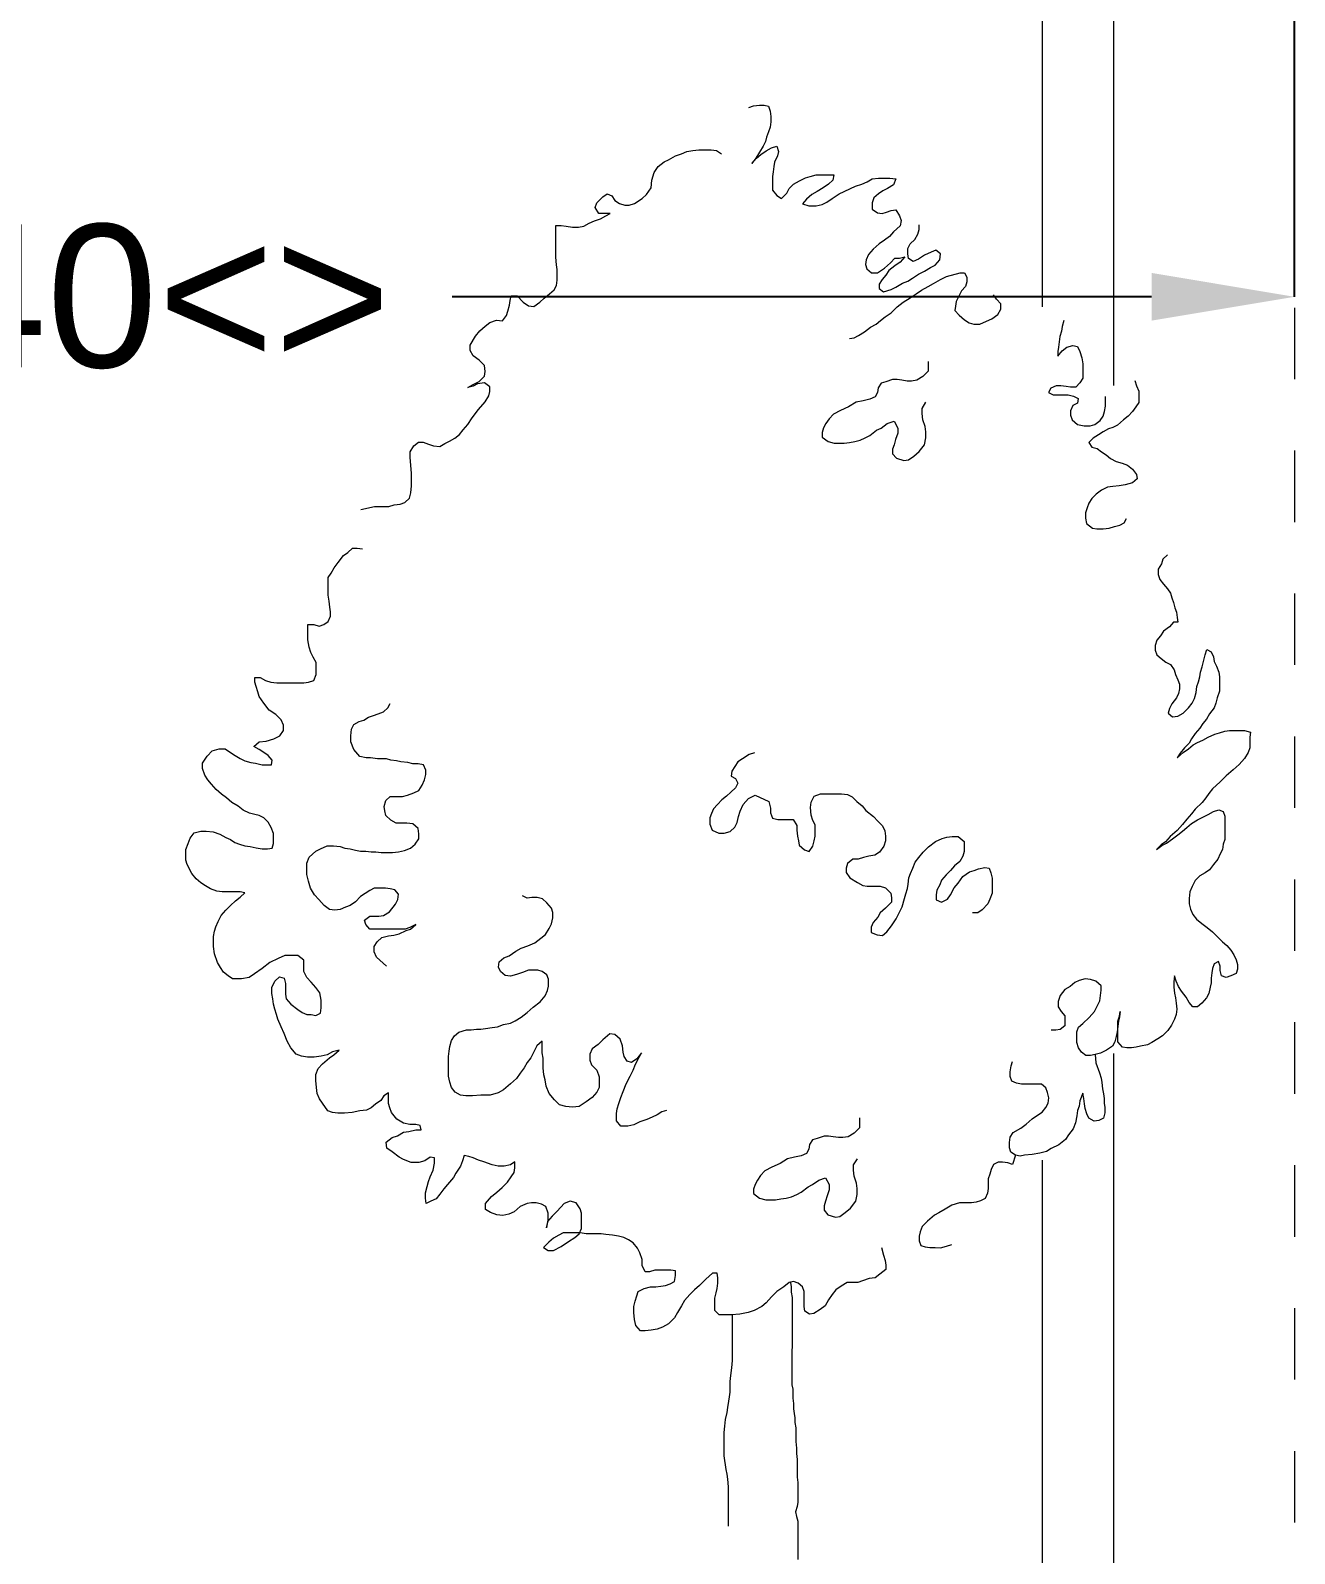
# Model space of a CAD drawing. Header units: millimetres. Extents: x -19 to 261, y -91 to 25.
# Drawn here: x 231.102 to 232.871, y 1.414 to 3.545 of the extents above; entities that cross this region are included whole.
import ezdxf

# ---------------------------------------------------------------- set-up
doc = ezdxf.new("R2010")
doc.units = ezdxf.units.MM
doc.linetypes.add('ALL_S14', pattern=[0.08, 0, -0.08])
doc.layers.get('0').update_dxf_attribs({"true_color": 0x000000})
doc.layers.add('XR$3$STANDARD_1', color=7, linetype='Continuous', lineweight=18, true_color=0x000000)
doc.styles.add('DIMSTYLE_5', font='arial.ttf')
doc.dimstyles.new('DIMSTYLE_5', dxfattribs={"dimtxt": 0.2, "dimasz": 0.2, "dimexe": 0, "dimexo": 1e-06, "dimgap": 0.1, "dimtad": 0, "dimtoh": 1, "dimzin": 1, "dimdsep": 46, "dimtxsty": 'DIMSTYLE_5', "dimcen": 0, "dimadec": 0, "dimazin": 0, "dimtfac": 1, "dimtdec": 4, "dimtix": 1, "dimtofl": 0, "dimtmove": 1, "dimatfit": 3, "dimfxl": 1, "dimtolj": 1, "dimtzin": 1, "dimarcsym": 0})

# ---------------------------------------------------------------- blocks, each defined once
blk = doc.blocks.new('*D33')
at = {"color": 0, "lineweight": -2}
for p, q in [((226.6711, 5.157), (226.6711, 4.1217)), ((226.8711, 4.1217), (229.2495, 4.1217)), ((232.6711, 4.1217), (230.2927, 4.1217)), ((232.8711, 3.1722), (232.8711, 4.1217))]:
    blk.add_line(p, q, dxfattribs=at)
at = {"color": 0}
for points in [[(226.8711, 4.155), (226.8711, 4.0883), (226.6711, 4.1217)], [(232.6711, 4.0883), (232.6711, 4.155), (232.8711, 4.1217)]]:
    blk.add_solid(points, dxfattribs=at)
at = {"layer": 'Defpoints', "color": 0}
for p in [(226.6711, 5.157), (232.8711, 4.1217), (232.8711, 3.1722)]:
    blk.add_point(p, dxfattribs=at)
at = {"color": 0, "insert": (229.7711, 4.1217), "char_height": 0.2, "attachment_point": 5, "style": 'DIMSTYLE_5'}
blk.add_mtext('\\A1;6.20<>', dxfattribs=at)
blk = doc.blocks.new('*D41')
at = {"color": 0, "lineweight": -2}
for p, q in [((229.4711, 2.9354), (229.4711, 3.1722)), ((229.6711, 3.1722), (230.6502, 3.1722)), ((232.6711, 3.1722), (231.692, 3.1722)), ((232.8711, 3.1722), (232.8711, 3.1722))]:
    blk.add_line(p, q, dxfattribs=at)
at = {"color": 0}
for points in [[(229.6711, 3.2056), (229.6711, 3.1389), (229.4711, 3.1722)], [(232.6711, 3.1389), (232.6711, 3.2056), (232.8711, 3.1722)]]:
    blk.add_solid(points, dxfattribs=at)
at = {"layer": 'Defpoints', "color": 0}
for p in [(232.8711, 3.1722), (232.8711, 3.1722), (229.4711, 2.9354)]:
    blk.add_point(p, dxfattribs=at)
at = {"color": 0, "insert": (231.1711, 3.1722), "char_height": 0.2, "attachment_point": 5, "style": 'DIMSTYLE_5'}
blk.add_mtext('\\A1;3.40<>', dxfattribs=at)

msp = doc.modelspace()

# ---------------------------------------------------------------- linework, layer by layer
at = {"layer": 'XR$3$STANDARD_1', "color": 5, "lineweight": 5, "true_color": 0x0000ff}
for p, q in [((232.6181, 3.0483), (232.6181, 8.756)), ((232.5181, 3.158), (232.5181, 8.7338)), ((232.6181, 0.1886), (232.6181, 2.1135)), ((232.5181, 0.1886), (232.5181, 1.9642))]:
    msp.add_line(p, q, dxfattribs=at)
at = {"layer": 'XR$3$STANDARD_1', "color": 1, "linetype": 'ALL_S14', "lineweight": 18, "true_color": 0xff0000}
msp.add_line((232.8711, 5.157), (232.8711, -0.0119), dxfattribs=at)
at = {"layer": 'XR$3$STANDARD_1', "color": 5, "lineweight": 5, "true_color": 0x0000ff}
for points in [[(232.1074, 3.4371), (232.1138, 3.4393), (232.1223, 3.4403), (232.1286, 3.4403), (232.135, 3.4392), (232.1371, 3.4318), (232.1381, 3.4244), (232.1381, 3.417), (232.1371, 3.4096), (232.1349, 3.4032), (232.1318, 3.3958), (232.1307, 3.3894), (232.1275, 3.3831), (232.1222, 3.3746), (232.1169, 3.3661), (232.1116, 3.3587), (232.118, 3.3661), (232.1243, 3.3714), (232.1317, 3.3767), (232.1392, 3.3809), (232.1466, 3.3831), (232.1487, 3.3756), (232.1476, 3.3693), (232.1434, 3.3608), (232.1423, 3.3544), (232.1413, 3.347), (232.1402, 3.3407), (232.1402, 3.3343), (232.1402, 3.3279), (232.1402, 3.3216), (232.1465, 3.3142), (232.1529, 3.3099), (232.1603, 3.3173), (232.1635, 3.3237), (232.1699, 3.33), (232.1784, 3.3343), (232.1868, 3.3385), (232.1932, 3.3406), (232.2017, 3.3427), (232.208, 3.3427), (232.2197, 3.3427), (232.2261, 3.3427), (232.225, 3.3353), (232.2186, 3.33), (232.2112, 3.3247), (232.2027, 3.3194), (232.1953, 3.3152), (232.1879, 3.3088), (232.1826, 3.3025), (232.1911, 3.2993), (232.2017, 3.2993), (232.2101, 3.3014), (232.2165, 3.3046), (232.2239, 3.3099), (232.2335, 3.3162), (232.2409, 3.3194), (232.2494, 3.3236), (232.2568, 3.3268), (232.2653, 3.33), (232.2727, 3.3331), (232.2801, 3.3374), (232.2886, 3.3384), (232.296, 3.3384), (232.3045, 3.3384), (232.313, 3.3374), (232.3098, 3.3289), (232.3013, 3.3236), (232.2949, 3.3204), (232.2886, 3.3162), (232.2822, 3.3109), (232.2801, 3.3035), (232.2801, 3.295), (232.2875, 3.2897), (232.2939, 3.2886), (232.3002, 3.2907), (232.3066, 3.2928), (232.3129, 3.2939), (232.3182, 3.2854), (232.3204, 3.279), (232.3193, 3.2716), (232.3097, 3.2632), (232.3044, 3.2568), (232.297, 3.2515), (232.2896, 3.2462), (232.2811, 3.2388), (232.2747, 3.2314), (232.2716, 3.224), (232.2705, 3.2176), (232.2726, 3.2112), (232.279, 3.2059), (232.2874, 3.2059), (232.297, 3.2123), (232.3055, 3.2197), (232.3118, 3.2261), (232.3182, 3.2261), (232.3256, 3.2282), (232.3193, 3.2208), (232.3118, 3.2155), (232.3033, 3.2091), (232.2991, 3.2027), (232.2938, 3.1964), (232.2896, 3.19), (232.2895, 3.1837), (232.2959, 3.1794), (232.3065, 3.1826), (232.3129, 3.1858), (232.3224, 3.1911), (232.3298, 3.1942), (232.3362, 3.1985), (232.3447, 3.2038), (232.3532, 3.208), (232.3616, 3.2133), (232.368, 3.2165), (232.3744, 3.2239), (232.3754, 3.2324), (232.3691, 3.2377), (232.3627, 3.2345), (232.3532, 3.2303), (232.3447, 3.225), (232.3373, 3.2218), (232.3309, 3.226), (232.3299, 3.2324), (232.3299, 3.2398), (232.3331, 3.2462), (232.3394, 3.2525), (232.3437, 3.26), (232.3458, 3.2663), (232.3458, 3.2727)], [(231.5643, 2.8747), (231.5834, 2.8789), (231.5919, 2.8789), (231.6035, 2.8789), (231.6109, 2.881), (231.6194, 2.882), (231.6258, 2.8842), (231.6321, 2.8905), (231.6343, 2.8979), (231.6353, 2.9075), (231.6353, 2.916), (231.6353, 2.9255), (231.6343, 2.9361), (231.6332, 2.9478), (231.6332, 2.9552), (231.6386, 2.9637), (231.6449, 2.969), (231.6513, 2.9689), (231.6587, 2.9658), (231.6661, 2.9636), (231.6746, 2.9626), (231.682, 2.9668), (231.6884, 2.97), (231.6958, 2.9742), (231.7022, 2.9795), (231.7075, 2.9859), (231.7138, 2.9933), (231.7202, 3.0028), (231.7287, 3.0145), (231.7382, 3.0251), (231.7435, 3.0335), (231.7446, 3.0399), (231.7446, 3.0463), (231.7372, 3.0516), (231.7277, 3.0505), (231.7213, 3.0473), (231.7139, 3.0452), (231.7213, 3.0495), (231.7298, 3.0537), (231.7372, 3.0611), (231.7383, 3.0675), (231.7372, 3.0759), (231.7298, 3.0834), (231.7213, 3.0897), (231.7171, 3.0972), (231.7171, 3.1046), (231.7245, 3.1173), (231.7309, 3.1247), (231.7383, 3.1311), (231.7447, 3.1364), (231.7542, 3.1395), (231.7627, 3.1385), (231.768, 3.1459), (231.7701, 3.1522), (231.7723, 3.1607), (231.7733, 3.1671), (231.7744, 3.1734), (231.7829, 3.1734), (231.7913, 3.1649), (231.7988, 3.1596), (231.8062, 3.1586), (231.8147, 3.1649), (231.821, 3.1702), (231.8284, 3.1766), (231.8348, 3.1819), (231.838, 3.1882), (231.8391, 3.1957), (231.8391, 3.2031), (231.8391, 3.2105), (231.838, 3.2169), (231.837, 3.2275), (231.837, 3.2381), (231.837, 3.2487), (231.837, 3.2571), (231.837, 3.2656), (231.837, 3.272), (231.8444, 3.272), (231.8518, 3.2709), (231.8603, 3.2698), (231.8688, 3.2698), (231.8762, 3.2709), (231.8836, 3.2751), (231.8911, 3.2783), (231.8995, 3.2815), (231.907, 3.2857), (231.9133, 3.2889), (231.907, 3.2889), (231.8974, 3.2889), (231.8921, 3.2974), (231.8943, 3.3037), (231.9027, 3.3122), (231.9091, 3.3164), (231.9155, 3.3133), (231.9197, 3.3069), (231.9261, 3.3027), (231.9335, 3.3005), (231.9398, 3.3005), (231.9473, 3.3026), (231.9579, 3.31), (231.9642, 3.3153), (231.9706, 3.3249), (231.9717, 3.3355), (231.9748, 3.3461), (231.9802, 3.3546), (231.9886, 3.3609), (231.995, 3.3641), (232.0045, 3.3694), (232.013, 3.3725), (232.0204, 3.3757), (232.0289, 3.3768), (232.0374, 3.3778), (232.0459, 3.3778), (232.0544, 3.3778), (232.0618, 3.3768), (232.0692, 3.3725)], [(232.2482, 3.1137), (232.2545, 3.1148), (232.2609, 3.118), (232.2694, 3.1233), (232.2778, 3.1296), (232.2853, 3.1339), (232.2916, 3.1391), (232.298, 3.1444), (232.3065, 3.1497), (232.315, 3.1582), (232.3235, 3.1646), (232.333, 3.1709), (232.3415, 3.1762), (232.3489, 3.1815), (232.3585, 3.1868), (232.3659, 3.191), (232.3754, 3.1963), (232.3839, 3.2006), (232.403, 3.2059), (232.4093, 3.2058), (232.4125, 3.1995), (232.4125, 3.1931), (232.4104, 3.1868), (232.4051, 3.1804), (232.4019, 3.1741), (232.3977, 3.1656), (232.3966, 3.1592), (232.3955, 3.1529), (232.4019, 3.1465), (232.4093, 3.1401), (232.4157, 3.1359), (232.422, 3.1338), (232.4305, 3.1338), (232.44, 3.138), (232.4475, 3.1412), (232.4559, 3.1475), (232.4602, 3.1549), (232.4602, 3.1623), (232.4538, 3.1687), (232.4496, 3.1751)], [(232.5482, 3.139), (232.546, 3.1305), (232.545, 3.1241), (232.5428, 3.1167), (232.5418, 3.1093), (232.5407, 3.1019), (232.5396, 3.0955), (232.5396, 3.0892), (232.546, 3.0966), (232.5524, 3.1019), (232.5609, 3.104), (232.5672, 3.1029), (232.5704, 3.0955), (232.5736, 3.087), (232.5746, 3.0785), (232.5746, 3.0722), (232.5746, 3.0647), (232.5746, 3.0584), (232.5704, 3.052), (232.565, 3.0457), (232.5576, 3.0457), (232.5513, 3.0467), (232.5439, 3.0478), (232.5375, 3.0478), (232.5301, 3.0446), (232.5269, 3.0383), (232.5332, 3.0351), (232.5407, 3.0351), (232.5481, 3.0351), (232.5544, 3.0351), (232.5619, 3.033), (232.5682, 3.0298), (232.5672, 3.0234), (232.5608, 3.0202), (232.5576, 3.0128), (232.5576, 3.0065), (232.5597, 3.0001), (232.5671, 2.9937), (232.5767, 2.9916), (232.5852, 2.9916), (232.5915, 2.9937), (232.5989, 2.999), (232.6032, 3.0054), (232.6053, 3.0117), (232.6064, 3.0191), (232.6064, 3.0255), (232.6064, 3.0329)], [(232.3584, 3.0819), (232.3584, 3.0755), (232.3584, 3.0681), (232.3509, 3.0607), (232.3425, 3.0554), (232.335, 3.0543), (232.3287, 3.0543), (232.3213, 3.0554), (232.3149, 3.0565), (232.3085, 3.0565), (232.299, 3.0533), (232.2926, 3.0512), (232.2884, 3.0448), (232.2873, 3.0385), (232.2841, 3.0321), (232.2767, 3.0289), (232.2672, 3.0268), (232.2576, 3.0247), (232.247, 3.0183), (232.2354, 3.013), (232.2258, 3.0078), (232.2195, 3.0014), (232.2152, 2.995), (232.212, 2.9887), (232.2099, 2.9823), (232.2099, 2.976), (232.2184, 2.9696), (232.2269, 2.9675), (232.2332, 2.9675), (232.2406, 2.9675), (232.2481, 2.9685), (232.2555, 2.9696), (232.2629, 2.9717), (232.2703, 2.9749), (232.2767, 2.978), (232.2862, 2.9855), (232.2926, 2.9886), (232.3011, 2.995), (232.3106, 2.9982), (232.3159, 2.9886), (232.3159, 2.9812), (232.3127, 2.9727), (232.3106, 2.9653), (232.3085, 2.9589), (232.3085, 2.9526), (232.3138, 2.9462), (232.3244, 2.943), (232.3307, 2.9441), (232.3381, 2.9494), (232.3456, 2.9557), (232.353, 2.9653), (232.3551, 2.9748), (232.3551, 2.9833), (232.3541, 2.9907), (232.3509, 3.0002), (232.3498, 3.0087), (232.3498, 3.0161), (232.3552, 3.0246)], [(232.6477, 3.0552), (232.6499, 3.0477), (232.653, 3.0403), (232.653, 3.0329), (232.653, 3.0244), (232.6488, 3.0181), (232.6445, 3.0117), (232.6382, 3.0053), (232.6318, 3), (232.6233, 2.9926), (232.6169, 2.9895), (232.6106, 2.9873), (232.6032, 2.9831), (232.5968, 2.9789), (232.5894, 2.9746), (232.583, 2.9683), (232.5872, 2.9619), (232.5947, 2.9598), (232.601, 2.9555), (232.6074, 2.9513), (232.6137, 2.946), (232.6212, 2.9418), (232.6296, 2.9396), (232.6371, 2.9364), (232.6445, 2.9311), (232.6498, 2.9237), (232.6508, 2.9174), (232.6445, 2.9121), (232.6339, 2.9089), (232.6254, 2.9078), (232.6169, 2.9068), (232.6095, 2.9057), (232.601, 2.9015), (232.5936, 2.8962), (232.5872, 2.8898), (232.583, 2.8835), (232.5808, 2.8771), (232.5787, 2.8697), (232.5787, 2.8623), (232.5798, 2.8549), (232.5882, 2.8485), (232.5946, 2.8474), (232.6031, 2.8474), (232.6115, 2.8485), (232.619, 2.8506), (232.6264, 2.8527), (232.6328, 2.8559), (232.6359, 2.8622)], [(232.2928, 1.8417), (232.296, 1.8311), (232.2981, 1.8237), (232.2992, 1.8173), (232.2992, 1.811), (232.2907, 1.8046), (232.2843, 1.7993), (232.2758, 1.7983), (232.2663, 1.7951), (232.2599, 1.793), (232.2515, 1.793), (232.2451, 1.793), (232.2366, 1.7877), (232.2292, 1.7824), (232.2239, 1.776), (232.2186, 1.7686), (232.2143, 1.7601), (232.2069, 1.7549), (232.1984, 1.7496), (232.1921, 1.7485), (232.1857, 1.7527), (232.1847, 1.7591), (232.1847, 1.7655), (232.1847, 1.7729), (232.1847, 1.7803), (232.1826, 1.7867), (232.1762, 1.792), (232.1698, 1.7941), (232.1635, 1.793), (232.1561, 1.7867), (232.1465, 1.7803), (232.1391, 1.7729), (232.1317, 1.7644), (232.1253, 1.7591), (232.1147, 1.7539), (232.1062, 1.7507), (232.0945, 1.7486), (232.0829, 1.7475), (232.0723, 1.7475), (232.0659, 1.7475), (232.0596, 1.7539), (232.0596, 1.7645), (232.0596, 1.7709), (232.0617, 1.7783), (232.0628, 1.7846), (232.0638, 1.7921), (232.0638, 1.7995), (232.0628, 1.8058), (232.0564, 1.8058), (232.0469, 1.7974), (232.0384, 1.7889), (232.031, 1.7825), (232.0246, 1.7762), (232.0172, 1.7677), (232.0129, 1.7603), (232.0076, 1.7508), (232.0034, 1.7433), (231.9949, 1.7349), (231.9864, 1.7306), (231.979, 1.7275), (231.9705, 1.7264), (231.962, 1.7253), (231.9557, 1.7253), (231.9493, 1.7328), (231.9472, 1.7413), (231.9461, 1.7508), (231.9462, 1.7593), (231.9483, 1.7667), (231.9504, 1.7741), (231.9525, 1.7805), (231.961, 1.7847), (231.9695, 1.7868), (231.9769, 1.7868), (231.9843, 1.7879), (231.9907, 1.7889), (231.9971, 1.791), (232.0034, 1.7942), (232.0045, 1.8027), (232.0045, 1.8091), (231.9981, 1.8101), (231.9886, 1.8101), (231.9822, 1.8101), (231.9759, 1.8101), (231.9684, 1.808), (231.9621, 1.808), (231.9579, 1.8165), (231.9579, 1.825), (231.9547, 1.8345), (231.9515, 1.8409), (231.9452, 1.8483), (231.9388, 1.8526), (231.9324, 1.8557), (231.925, 1.8579), (231.9165, 1.8589), (231.907, 1.86), (231.9006, 1.8611), (231.8932, 1.8611), (231.8869, 1.8611), (231.8794, 1.8611), (231.871, 1.8622), (231.8625, 1.8622), (231.8551, 1.8622), (231.8476, 1.8622), (231.8413, 1.859), (231.8339, 1.8548), (231.8275, 1.8495), (231.8201, 1.842), (231.8264, 1.8378), (231.8338, 1.8378), (231.8445, 1.8431), (231.8551, 1.8505), (231.8635, 1.8558), (231.8699, 1.8611), (231.8731, 1.8685), (231.8731, 1.8749), (231.8731, 1.8823), (231.8731, 1.8897), (231.871, 1.8961), (231.8657, 1.9046), (231.8572, 1.9067), (231.8487, 1.9035), (231.8392, 1.8929), (231.8318, 1.8855), (231.8254, 1.8781), (231.8243, 1.8696), (231.8265, 1.8791), (231.8265, 1.8897), (231.8233, 1.8993), (231.8169, 1.9025), (231.8095, 1.9046), (231.8032, 1.9046), (231.7968, 1.9035), (231.7873, 1.8993), (231.7788, 1.8919), (231.7713, 1.8887), (231.7629, 1.8866), (231.7544, 1.8877), (231.7459, 1.8909), (231.7385, 1.8951), (231.7385, 1.9036), (231.747, 1.9131), (231.7544, 1.9195), (231.7618, 1.9258), (231.7693, 1.9332), (231.7746, 1.9407), (231.7788, 1.947), (231.7799, 1.9534), (231.7799, 1.9619), (231.7735, 1.9576), (231.765, 1.9555), (231.7566, 1.9555), (231.7481, 1.9576), (231.7364, 1.9619), (231.729, 1.964), (231.7216, 1.9672), (231.7152, 1.9693), (231.7089, 1.9704), (231.7067, 1.963), (231.7036, 1.9555), (231.6972, 1.946), (231.694, 1.9397), (231.6855, 1.9301), (231.6802, 1.9238), (231.6749, 1.9164), (231.6696, 1.91), (231.6622, 1.9068), (231.6558, 1.9036), (231.6548, 1.9111), (231.6548, 1.9185), (231.6569, 1.927), (231.659, 1.9344), (231.6611, 1.9407), (231.6654, 1.9503), (231.6675, 1.9598), (231.6675, 1.9672), (231.6612, 1.9683), (231.6537, 1.963), (231.6453, 1.9609), (231.6347, 1.9609), (231.6241, 1.9651), (231.6177, 1.9683), (231.6082, 1.9758), (231.6007, 1.9811), (231.5997, 1.9895), (231.6082, 1.9959), (231.6156, 1.998), (231.6241, 2.0033), (231.6315, 2.0044), (231.641, 2.0065), (231.6485, 2.0065), (231.6474, 2.0128), (231.6411, 2.0139), (231.6326, 2.0139), (231.6241, 2.016), (231.6146, 2.0213), (231.6071, 2.0309), (231.605, 2.0372), (231.6029, 2.0436), (231.6029, 2.05), (231.6029, 2.0584), (231.5966, 2.0542), (231.5923, 2.0478), (231.5849, 2.0426), (231.5785, 2.0373), (231.5722, 2.0341), (231.5626, 2.033), (231.552, 2.0309), (231.5414, 2.0299), (231.5319, 2.0299), (231.5245, 2.0309), (231.5181, 2.0331), (231.5107, 2.0437), (231.5065, 2.05), (231.5033, 2.0575), (231.5022, 2.0659), (231.5012, 2.0755), (231.5012, 2.084), (231.5044, 2.0924), (231.5107, 2.0988), (231.5203, 2.1073), (231.5266, 2.1115), (231.5341, 2.1179), (231.5245, 2.1157), (231.5171, 2.1115), (231.5086, 2.1094), (231.4991, 2.1083), (231.4895, 2.1083), (231.4811, 2.1094), (231.4736, 2.1126), (231.4662, 2.1211), (231.4609, 2.1306), (231.4567, 2.1412), (231.4525, 2.1508), (231.4482, 2.1614), (231.4461, 2.1677), (231.444, 2.1752), (231.4419, 2.1826), (231.4408, 2.19), (231.4398, 2.1974), (231.4398, 2.2059), (231.444, 2.2144), (231.4504, 2.2207), (231.4568, 2.2186), (231.4589, 2.2112), (231.4589, 2.2048), (231.4589, 2.1963), (231.4599, 2.19), (231.4663, 2.1826), (231.4758, 2.1751), (231.4822, 2.1709), (231.4885, 2.1677), (231.4949, 2.1677), (231.5012, 2.1666), (231.5076, 2.1698), (231.5087, 2.1772), (231.5087, 2.1878), (231.5066, 2.1984), (231.5013, 2.2059), (231.4949, 2.2133), (231.4886, 2.2196), (231.4843, 2.2281), (231.4843, 2.2355), (231.4843, 2.244), (231.4759, 2.2504), (231.4674, 2.2504), (231.4578, 2.2504), (231.4483, 2.2462), (231.4366, 2.2409), (231.426, 2.2324), (231.4154, 2.225), (231.408, 2.2197), (231.3974, 2.2176), (231.391, 2.2176), (231.3847, 2.2176), (231.3783, 2.2218), (231.372, 2.2271), (231.3677, 2.2335), (231.3635, 2.2409), (231.3593, 2.2526), (231.3582, 2.2632), (231.3582, 2.2696), (231.3582, 2.277), (231.3593, 2.2844), (231.3614, 2.2908), (231.3646, 2.2982), (231.3688, 2.3066), (231.3752, 2.3141), (231.3816, 2.3204), (231.389, 2.3268), (231.3954, 2.3321), (231.4017, 2.3384), (231.3954, 2.3395), (231.3858, 2.3395), (231.3784, 2.3395), (231.3699, 2.3395), (231.3625, 2.3406), (231.354, 2.3438), (231.3466, 2.348), (231.3403, 2.3522), (231.3339, 2.3576), (231.3275, 2.365), (231.3212, 2.3777), (231.3191, 2.3841), (231.3191, 2.3904), (231.3191, 2.3989), (231.3223, 2.4074), (231.3255, 2.4148), (231.3308, 2.4222), (231.3403, 2.4243), (231.3477, 2.4243), (231.3573, 2.4233), (231.3668, 2.4201), (231.3753, 2.4158), (231.3816, 2.4126), (231.388, 2.4084), (231.3944, 2.4063), (231.4018, 2.4041), (231.4092, 2.4031), (231.4177, 2.401), (231.4261, 2.3999), (231.4336, 2.3999), (231.4399, 2.4009), (231.4421, 2.4073), (231.4421, 2.4137), (231.4421, 2.4211), (231.4389, 2.4296), (231.4347, 2.437), (231.4283, 2.4433), (231.4219, 2.4465), (231.4156, 2.4476), (231.4082, 2.4497), (231.3997, 2.454), (231.3923, 2.4593), (231.3838, 2.4646), (231.3764, 2.4709), (231.369, 2.4762), (231.3615, 2.4826), (231.3552, 2.49), (231.3499, 2.4964), (231.3457, 2.5028), (231.3425, 2.5123), (231.3425, 2.5197), (231.3489, 2.5293), (231.3563, 2.5367), (231.3658, 2.5399), (231.3743, 2.5398), (231.3817, 2.5345), (231.3881, 2.5303), (231.3955, 2.526), (231.4019, 2.5229), (231.4103, 2.5207), (231.4167, 2.5197), (231.4262, 2.5175), (231.4326, 2.5175), (231.439, 2.5175), (231.44, 2.5239), (231.4347, 2.5303), (231.4284, 2.5345), (231.422, 2.5388), (231.4146, 2.543), (231.422, 2.5494), (231.4316, 2.5504), (231.4422, 2.5536), (231.4506, 2.5578), (231.4559, 2.5652), (231.456, 2.5726), (231.4528, 2.5801), (231.4454, 2.5875), (231.4358, 2.5939), (231.4284, 2.6034), (231.4221, 2.613), (231.4199, 2.6193), (231.4178, 2.6267), (231.4157, 2.6331), (231.4157, 2.6395), (231.4231, 2.6395), (231.4306, 2.6352), (231.438, 2.6331), (231.4465, 2.632), (231.456, 2.632), (231.4655, 2.632), (231.4761, 2.632), (231.4846, 2.632), (231.491, 2.633), (231.4984, 2.6352), (231.5016, 2.6436), (231.5016, 2.6521), (231.5016, 2.6606), (231.4974, 2.668), (231.4942, 2.6744), (231.4921, 2.6818), (231.49, 2.6924), (231.49, 2.6998), (231.49, 2.7072), (231.49, 2.7136), (231.4985, 2.7136), (231.5059, 2.7115), (231.5122, 2.7136), (231.5186, 2.7178), (231.5218, 2.7252), (231.5218, 2.7316), (231.5207, 2.738), (231.5197, 2.7464), (231.5186, 2.7549), (231.5186, 2.7623), (231.5186, 2.7698), (231.5186, 2.7793), (231.5229, 2.7857), (231.5271, 2.7931), (231.5324, 2.8005), (231.5399, 2.81), (231.5462, 2.8143), (231.5526, 2.8206), (231.5589, 2.8206), (231.5664, 2.8195)], [(232.6931, 2.8113), (232.6868, 2.805), (232.6847, 2.7986), (232.6804, 2.7912), (232.6804, 2.7838), (232.6825, 2.7764), (232.6878, 2.77), (232.6931, 2.7636), (232.6973, 2.7573), (232.6995, 2.7509), (232.7016, 2.7445), (232.7037, 2.7371), (232.7058, 2.7308), (232.7069, 2.7233), (232.7079, 2.717), (232.7016, 2.717), (232.6963, 2.7106), (232.6878, 2.7043), (232.6835, 2.6979), (232.6782, 2.6916), (232.6761, 2.6841), (232.6761, 2.6778), (232.6782, 2.6714), (232.6846, 2.6661), (232.6909, 2.6608), (232.6973, 2.6576), (232.7026, 2.6502), (232.7047, 2.6438), (232.7079, 2.6364), (232.71, 2.6301), (232.71, 2.6237), (232.7089, 2.6173), (232.7057, 2.611), (232.6994, 2.6025), (232.6962, 2.5961), (232.694, 2.5898), (232.7004, 2.5845), (232.7078, 2.5855), (232.7152, 2.5898), (232.7227, 2.5972), (232.728, 2.6035), (232.7312, 2.6099), (232.7333, 2.6184), (232.7344, 2.6269), (232.7365, 2.6332), (232.7386, 2.6406), (232.7397, 2.647), (232.7418, 2.6544), (232.7439, 2.6618), (232.746, 2.6714), (232.7482, 2.6788), (232.7545, 2.6756), (232.7577, 2.6682), (232.7588, 2.6618), (232.7619, 2.6555), (232.7651, 2.647), (232.7662, 2.6406), (232.7662, 2.6343), (232.7662, 2.6279), (232.7661, 2.6205), (232.763, 2.6109), (232.7608, 2.6035), (232.7587, 2.5972), (232.7523, 2.5887), (232.7481, 2.5813), (232.7428, 2.5749), (232.7385, 2.5686), (232.7322, 2.5611), (232.7269, 2.5537), (232.7237, 2.5474), (232.7173, 2.541), (232.711, 2.5336), (232.7067, 2.5272), (232.7152, 2.5346), (232.7226, 2.5399), (232.729, 2.5452), (232.7354, 2.5484), (232.7428, 2.5516), (232.7502, 2.5558), (232.7597, 2.5601), (232.7661, 2.5622), (232.7735, 2.5643), (232.7799, 2.5653), (232.7862, 2.5653), (232.7937, 2.5653), (232.8011, 2.5653), (232.8096, 2.5632), (232.8085, 2.5558), (232.8085, 2.5484), (232.8085, 2.5409), (232.8064, 2.5346), (232.8011, 2.5261), (232.7936, 2.5176), (232.7851, 2.5102), (232.7756, 2.5017), (232.7671, 2.4933), (232.7565, 2.4837), (232.7512, 2.4774), (232.747, 2.471), (232.7417, 2.4647), (232.7321, 2.4551), (232.7268, 2.4488), (232.7204, 2.4414), (232.7141, 2.4339), (232.7066, 2.4255), (232.6971, 2.417), (232.6907, 2.4096), (232.6844, 2.4053), (232.678, 2.399), (232.6854, 2.4043), (232.6918, 2.4075), (232.7003, 2.4138), (232.7077, 2.4191), (232.7141, 2.4244), (232.7204, 2.4297), (232.7268, 2.435), (232.7353, 2.4403), (232.7438, 2.4445), (232.7501, 2.4477), (232.7575, 2.4519), (232.765, 2.4541), (232.7713, 2.4519), (232.7734, 2.4456), (232.7734, 2.4381), (232.7734, 2.4318), (232.7734, 2.4254), (232.7734, 2.4191), (232.7734, 2.4127), (232.7713, 2.4063), (232.7702, 2.3989), (232.767, 2.3926), (232.7639, 2.3852), (232.7575, 2.3777), (232.7522, 2.3703), (232.7458, 2.3661), (232.7384, 2.3619), (232.732, 2.3555), (232.7278, 2.347), (232.7246, 2.3396), (232.7235, 2.3301), (232.7235, 2.3226), (232.7256, 2.3152), (232.7288, 2.3078), (232.7341, 2.3014), (232.7415, 2.2951), (232.7489, 2.2898), (232.7564, 2.2834), (232.7627, 2.277), (232.7701, 2.2696), (232.7765, 2.2643), (232.7818, 2.2579), (232.786, 2.2516), (232.7892, 2.2442), (232.7913, 2.2378), (232.7913, 2.2314), (232.7892, 2.2251), (232.7818, 2.2219), (232.7754, 2.2198), (232.769, 2.2219), (232.7669, 2.2293), (232.7669, 2.2357), (232.7648, 2.2421), (232.7585, 2.2389), (232.7563, 2.2325), (232.7553, 2.2262), (232.7542, 2.2187), (232.7542, 2.2124), (232.7531, 2.206), (232.751, 2.1975), (232.7478, 2.1912), (232.7415, 2.1838), (232.7351, 2.1785), (232.7287, 2.1785), (232.7234, 2.1848), (232.7192, 2.1923), (232.7128, 2.2007), (232.7086, 2.2071), (232.7054, 2.2145), (232.7033, 2.222), (232.7023, 2.2135), (232.7022, 2.2061), (232.7033, 2.1976), (232.7044, 2.1912), (232.7054, 2.1838), (232.7065, 2.1753), (232.7054, 2.1679), (232.7033, 2.1615), (232.699, 2.1531), (232.6937, 2.1456), (232.6863, 2.1382), (232.6799, 2.134), (232.6715, 2.1287), (232.6651, 2.1255), (232.6556, 2.1234), (232.6492, 2.1224), (232.6428, 2.1213), (232.6365, 2.1213), (232.6301, 2.1224), (232.6238, 2.1298), (232.6238, 2.1362), (232.6238, 2.1436), (232.6238, 2.151), (232.6238, 2.1584), (232.6259, 2.1658), (232.627, 2.1722), (232.6259, 2.1648), (232.6248, 2.1584), (232.6238, 2.151), (232.6227, 2.1436), (232.6216, 2.1372), (232.6195, 2.1298), (232.6163, 2.1234), (232.6078, 2.1181), (232.5994, 2.1139), (232.5919, 2.1118), (232.5856, 2.1107), (232.5792, 2.1107), (232.5729, 2.115), (232.5686, 2.1214), (232.5665, 2.1288), (232.5665, 2.1362), (232.5665, 2.1436), (232.5686, 2.15), (232.575, 2.1553), (232.5835, 2.1637), (232.5909, 2.1722), (232.5952, 2.1807), (232.5984, 2.1871), (232.5994, 2.1945), (232.6005, 2.2019), (232.6005, 2.2082), (232.5931, 2.2146), (232.5857, 2.2167), (232.5782, 2.2178), (232.5698, 2.2157), (232.5634, 2.2125), (232.557, 2.2072), (232.5496, 2.203), (232.5432, 2.1945), (232.5401, 2.186), (232.5401, 2.1786), (232.5443, 2.1722), (232.5496, 2.1659), (232.5496, 2.1585), (232.5496, 2.1521), (232.5432, 2.1468), (232.5368, 2.1458), (232.5305, 2.1458)], [(231.5999, 2.2355), (231.5861, 2.2482), (231.5829, 2.2556), (231.5829, 2.263), (231.5872, 2.2694), (231.5935, 2.2757), (231.6031, 2.2779), (231.6105, 2.2789), (231.6179, 2.281), (231.6275, 2.2853), (231.6338, 2.2874), (231.6413, 2.2937), (231.6328, 2.2895), (231.6264, 2.2874), (231.62, 2.2874), (231.6105, 2.2874), (231.6031, 2.2874), (231.5967, 2.2874), (231.5904, 2.2874), (231.5829, 2.2874), (231.5766, 2.2874), (231.5713, 2.2938), (231.5692, 2.3001), (231.5766, 2.3054), (231.583, 2.3054), (231.5893, 2.3054), (231.5957, 2.3065), (231.6042, 2.3118), (231.6127, 2.3224), (231.6158, 2.3287), (231.6169, 2.3362), (231.6116, 2.3425), (231.6052, 2.3436), (231.5989, 2.3446), (231.5925, 2.3446), (231.583, 2.3447), (231.5766, 2.3415), (231.5703, 2.3372), (231.5639, 2.333), (231.5565, 2.3256), (231.5491, 2.3203), (231.5427, 2.3182), (231.5353, 2.315), (231.5278, 2.314), (231.5204, 2.315), (231.513, 2.3203), (231.5056, 2.3288), (231.4992, 2.3352), (231.4939, 2.3447), (231.4908, 2.3543), (231.4887, 2.3638), (231.4887, 2.3723), (231.4887, 2.3797), (231.4919, 2.3882), (231.5014, 2.3967), (231.5078, 2.3998), (231.5173, 2.4041), (231.5258, 2.4041), (231.5353, 2.403), (231.5417, 2.4009), (231.5491, 2.3998), (231.5565, 2.3977), (231.5639, 2.3966), (231.5714, 2.3966), (231.5788, 2.3955), (231.5851, 2.3955), (231.5926, 2.3945), (231.6, 2.3945), (231.6085, 2.3945), (231.6169, 2.3955), (231.6254, 2.3976), (231.6339, 2.4008), (231.6403, 2.4061), (231.6456, 2.4135), (231.6456, 2.4209), (231.6445, 2.4284), (231.6371, 2.4347), (231.6286, 2.4358), (231.6202, 2.4358), (231.6138, 2.4358), (231.6064, 2.44), (231.599, 2.4464), (231.5979, 2.4528), (231.5969, 2.4591), (231.599, 2.4676), (231.6053, 2.4729), (231.6138, 2.4729), (231.6223, 2.4729), (231.6297, 2.475), (231.6382, 2.4782), (231.6456, 2.4814), (231.6499, 2.4888), (231.6531, 2.4962), (231.6552, 2.5036), (231.6552, 2.51), (231.652, 2.5174), (231.6446, 2.5185), (231.6372, 2.5185), (231.6298, 2.5206), (231.6202, 2.5216), (231.6139, 2.5227), (231.6064, 2.5238), (231.6001, 2.5259), (231.5937, 2.5259), (231.5874, 2.5259), (231.5778, 2.527), (231.5715, 2.527), (231.563, 2.5291), (231.5545, 2.5387), (231.5503, 2.5493), (231.5503, 2.5577), (231.5513, 2.5673), (231.5545, 2.5736), (231.562, 2.5779), (231.5683, 2.58), (231.5747, 2.5842), (231.5821, 2.5863), (231.5885, 2.5885), (231.5959, 2.5916), (231.6022, 2.5969), (231.6054, 2.6033)], [(232.1152, 2.534), (232.1078, 2.5319), (232.0983, 2.5255), (232.0919, 2.5213), (232.0877, 2.515), (232.0834, 2.5086), (232.0824, 2.5012), (232.0887, 2.498), (232.0919, 2.4916), (232.0887, 2.4853), (232.0823, 2.4789), (232.076, 2.4736), (232.0696, 2.4683), (232.0633, 2.462), (232.0579, 2.4556), (232.0548, 2.4493), (232.0526, 2.4429), (232.0526, 2.4344), (232.0558, 2.4259), (232.0653, 2.4217), (232.0728, 2.4217), (232.0812, 2.4238), (232.0876, 2.4302), (232.0908, 2.4365), (232.0929, 2.445), (232.095, 2.4524), (232.0993, 2.4619), (232.1067, 2.4704), (232.1163, 2.4747), (232.1353, 2.4662), (232.1374, 2.4566), (232.1374, 2.4503), (232.1406, 2.4428), (232.148, 2.4407), (232.1565, 2.4407), (232.1629, 2.4407), (232.1692, 2.4407), (232.1745, 2.4322), (232.1745, 2.4259), (232.1756, 2.4174), (232.1766, 2.411), (232.1777, 2.4047), (232.1851, 2.3983), (232.1915, 2.3962), (232.1968, 2.4036), (232.1989, 2.411), (232.2, 2.4174), (232.2, 2.4237), (232.2, 2.4333), (232.1968, 2.4396), (232.1947, 2.447), (232.1936, 2.4576), (232.1947, 2.4651), (232.1989, 2.4735), (232.2074, 2.4767), (232.2159, 2.4767), (232.2265, 2.4767), (232.2371, 2.4767), (232.2456, 2.4756), (232.2519, 2.4724), (232.2583, 2.4661), (232.2657, 2.4597), (232.271, 2.4533), (232.2816, 2.4449), (232.288, 2.4385), (232.2943, 2.4321), (232.2975, 2.4247), (232.2985, 2.4173), (232.2985, 2.4109), (232.2964, 2.4035), (232.29, 2.395), (232.2837, 2.3908), (232.2752, 2.3897), (232.2678, 2.3876), (232.2604, 2.3855), (232.2529, 2.3855), (232.2455, 2.3792), (232.2434, 2.3728), (232.2434, 2.3664), (232.2487, 2.359), (232.2593, 2.3527), (232.2667, 2.3484), (232.2731, 2.3473), (232.2826, 2.3473), (232.2911, 2.3473), (232.2985, 2.3452), (232.3059, 2.3378), (232.307, 2.3314), (232.307, 2.3251), (232.2985, 2.3166), (232.291, 2.3102), (232.2879, 2.3039), (232.2815, 2.2965), (232.2783, 2.2901), (232.2783, 2.2827), (232.2868, 2.2795), (232.2942, 2.2784), (232.3006, 2.2837), (232.3069, 2.2922), (232.3133, 2.3017), (232.3175, 2.3102), (232.3218, 2.3187), (232.325, 2.3303), (232.3271, 2.3367), (232.3292, 2.3441), (232.3303, 2.3505), (232.3314, 2.359), (232.3335, 2.3653), (232.3367, 2.3727), (232.3399, 2.3812), (232.3452, 2.3876), (232.3515, 2.395), (232.3589, 2.4024), (232.3685, 2.4098), (232.378, 2.414), (232.3844, 2.4162), (232.3918, 2.4172), (232.4003, 2.4172), (232.4088, 2.4098), (232.4088, 2.4034), (232.4088, 2.396), (232.4066, 2.3896), (232.4024, 2.3822), (232.395, 2.3759), (232.3897, 2.3695), (232.3833, 2.3632), (232.3769, 2.3557), (232.3748, 2.3494), (232.3706, 2.342), (232.3695, 2.3356), (232.3695, 2.3282), (232.3769, 2.325), (232.3854, 2.3292), (232.3896, 2.3356), (232.3949, 2.3451), (232.4003, 2.3515), (232.4066, 2.361), (232.4162, 2.3674), (232.4225, 2.3695), (232.4289, 2.3716), (232.4374, 2.3737), (232.4437, 2.3727), (232.4458, 2.3663), (232.448, 2.3589), (232.448, 2.3504), (232.4479, 2.344), (232.4479, 2.3377), (232.4448, 2.3292), (232.4416, 2.3228), (232.4341, 2.3144), (232.4278, 2.3101), (232.4204, 2.3101)], [(231.9919, 2.0338), (231.9856, 2.0317), (231.9792, 2.0274), (231.9718, 2.0243), (231.9644, 2.0211), (231.9548, 2.0179), (231.9463, 2.0137), (231.9379, 2.0116), (231.9283, 2.0116), (231.922, 2.019), (231.922, 2.0296), (231.923, 2.036), (231.9252, 2.0434), (231.9283, 2.0518), (231.9315, 2.0603), (231.9358, 2.0709), (231.9411, 2.0815), (231.9453, 2.09), (231.9485, 2.0985), (231.9538, 2.108), (231.957, 2.1144), (231.9506, 2.1059), (231.9432, 2.1006), (231.9369, 2.1027), (231.9326, 2.1091), (231.9316, 2.1154), (231.9305, 2.1239), (231.9273, 2.1335), (231.9199, 2.1398), (231.9125, 2.1409), (231.903, 2.1324), (231.8966, 2.1261), (231.8881, 2.1197), (231.8849, 2.1123), (231.8849, 2.1038), (231.887, 2.0975), (231.8944, 2.09), (231.8976, 2.0805), (231.8976, 2.0731), (231.8976, 2.0657), (231.8944, 2.0593), (231.8881, 2.0519), (231.8796, 2.0455), (231.87, 2.0392), (231.8605, 2.0381), (231.851, 2.0392), (231.8425, 2.0413), (231.8351, 2.0487), (231.8276, 2.0572), (231.8234, 2.0678), (231.8224, 2.0763), (231.8202, 2.0837), (231.8192, 2.0933), (231.8192, 2.1007), (231.8192, 2.107), (231.8181, 2.1145), (231.8182, 2.124), (231.8182, 2.1304), (231.8107, 2.124), (231.8065, 2.1155), (231.8022, 2.1071), (231.7969, 2.1007), (231.7927, 2.0933), (231.7874, 2.0859), (231.7821, 2.0785), (231.7736, 2.071), (231.764, 2.0626), (231.7566, 2.0583), (231.745, 2.0552), (231.7322, 2.0552), (231.7206, 2.0541), (231.711, 2.0541), (231.7036, 2.0552), (231.6962, 2.0594), (231.6909, 2.0658), (231.6888, 2.0732), (231.6867, 2.0817), (231.6867, 2.0912), (231.6867, 2.1018), (231.6867, 2.1093), (231.6878, 2.1167), (231.6888, 2.123), (231.691, 2.1315), (231.6952, 2.1379), (231.7016, 2.1432), (231.7122, 2.1463), (231.7185, 2.1463), (231.7259, 2.1474), (231.7323, 2.1474), (231.7387, 2.1484), (231.7482, 2.1495), (231.7556, 2.1506), (231.7641, 2.1537), (231.7737, 2.1558), (231.78, 2.159), (231.7885, 2.1643), (231.797, 2.1707), (231.8055, 2.1781), (231.815, 2.1855), (231.8224, 2.194), (231.8256, 2.2014), (231.8267, 2.2077), (231.8267, 2.2173), (231.8246, 2.2236), (231.8182, 2.2279), (231.8119, 2.23), (231.8055, 2.23), (231.7991, 2.23), (231.7907, 2.2268), (231.7822, 2.2237), (231.7737, 2.2216), (231.7663, 2.2226), (231.7599, 2.2279), (231.7567, 2.2343), (231.7578, 2.2417), (231.7642, 2.247), (231.7716, 2.2502), (231.7811, 2.2565), (231.7886, 2.2608), (231.7981, 2.2639), (231.8077, 2.2682), (231.8161, 2.2745), (231.8225, 2.2798), (231.8278, 2.2883), (231.831, 2.2947), (231.8331, 2.3031), (231.8331, 2.3106), (231.831, 2.3169), (231.8247, 2.3243), (231.8183, 2.3296), (231.8109, 2.3318), (231.8035, 2.3318), (231.7971, 2.3307), (231.7907, 2.3339)], [(232.5919, 2.1118), (232.593, 2.1001), (232.5983, 2.0864), (232.6004, 2.0789), (232.6015, 2.0726), (232.6025, 2.0641), (232.6036, 2.0567), (232.6046, 2.0503), (232.6046, 2.0439), (232.6057, 2.0376), (232.6057, 2.0302), (232.6035, 2.0227), (232.5972, 2.0196), (232.5908, 2.0185), (232.5834, 2.0228), (232.5802, 2.0291), (232.5781, 2.0365), (232.5771, 2.0429), (232.576, 2.0503), (232.5749, 2.0577), (232.5707, 2.0472), (232.5696, 2.0397), (232.5675, 2.0334), (232.5664, 2.026), (232.5643, 2.0164), (232.5611, 2.0079), (232.5548, 1.9995), (232.5505, 1.9931), (232.541, 1.9857), (232.5304, 1.9804), (232.524, 1.9762), (232.5145, 1.9741), (232.5039, 1.9719), (232.4933, 1.9709), (232.4869, 1.9698), (232.4805, 1.9709), (232.4742, 1.9751), (232.4721, 1.9815), (232.4721, 1.9889), (232.4731, 1.9963), (232.4774, 2.0027), (232.488, 2.009), (232.4954, 2.0143), (232.5039, 2.0218), (232.5113, 2.0271), (232.5177, 2.0313), (232.523, 2.0376), (232.5262, 2.044), (232.5272, 2.0514), (232.5251, 2.0588), (232.523, 2.0652), (232.5167, 2.0705), (232.5103, 2.0705), (232.5018, 2.0705), (232.4955, 2.0705), (232.4891, 2.0705), (232.4817, 2.0716), (232.4753, 2.0748), (232.4732, 2.0811), (232.4732, 2.0875), (232.4743, 2.096), (232.4764, 2.1023)], [(232.2624, 2.0232), (232.2624, 2.0168), (232.2624, 2.0094), (232.2549, 2.002), (232.2465, 1.9967), (232.239, 1.9956), (232.2327, 1.9956), (232.2253, 1.9967), (232.2189, 1.9977), (232.2125, 1.9977), (232.203, 1.9946), (232.1966, 1.9925), (232.1924, 1.9861), (232.1913, 1.9797), (232.1881, 1.9734), (232.1807, 1.9702), (232.1712, 1.9681), (232.1616, 1.966), (232.151, 1.9596), (232.1394, 1.9543), (232.1298, 1.949), (232.1235, 1.9427), (232.1192, 1.9363), (232.116, 1.93), (232.1139, 1.9236), (232.1139, 1.9173), (232.1224, 1.9109), (232.1309, 1.9088), (232.1372, 1.9088), (232.1446, 1.9088), (232.1521, 1.9098), (232.1595, 1.9109), (232.1669, 1.913), (232.1743, 1.9162), (232.1807, 1.9193), (232.1902, 1.9267), (232.1966, 1.9299), (232.2051, 1.9363), (232.2146, 1.9394), (232.2199, 1.9299), (232.2199, 1.9225), (232.2167, 1.914), (232.2146, 1.9066), (232.2125, 1.9002), (232.2125, 1.8939), (232.2178, 1.8875), (232.2284, 1.8843), (232.2347, 1.8854), (232.2421, 1.8907), (232.2496, 1.897), (232.257, 1.9066), (232.2591, 1.9161), (232.2591, 1.9246), (232.2581, 1.932), (232.2549, 1.9415), (232.2539, 1.95), (232.2539, 1.9574), (232.2592, 1.9659)], [(232.4805, 1.9709), (232.4763, 1.9582), (232.4699, 1.9603), (232.4625, 1.9614), (232.4562, 1.9614), (232.4498, 1.9582), (232.4466, 1.9508), (232.4445, 1.9444), (232.4424, 1.9381), (232.4424, 1.9317), (232.4423, 1.9243), (232.4413, 1.9179), (232.4381, 1.9105), (232.4317, 1.9073), (232.4254, 1.9052), (232.419, 1.9042), (232.4116, 1.9042), (232.4021, 1.9042), (232.3915, 1.901), (232.3819, 1.8957), (232.3734, 1.8904), (232.3671, 1.8872), (232.3575, 1.8788), (232.3501, 1.8713), (232.3469, 1.8639), (232.3458, 1.8576), (232.3458, 1.8512), (232.348, 1.8448), (232.3543, 1.8427), (232.3607, 1.8417), (232.3681, 1.8417), (232.3755, 1.8416), (232.384, 1.8438), (232.3914, 1.8459)], [(232.1656, 1.7934), (232.1656, 1.793), (232.1667, 1.7867), (232.1666, 1.7793), (232.1677, 1.7718), (232.1677, 1.7623), (232.1677, 1.7549), (232.1677, 1.7475), (232.1677, 1.74), (232.1677, 1.7316), (232.1677, 1.7241), (232.1677, 1.7178), (232.1677, 1.7114), (232.1677, 1.704), (232.1676, 1.6966), (232.1676, 1.6902), (232.1676, 1.6839), (232.1676, 1.6754), (232.1676, 1.6669), (232.1676, 1.6595), (232.1676, 1.6499), (232.1687, 1.6436), (232.1687, 1.6372), (232.1687, 1.6309), (232.1697, 1.6234), (232.1697, 1.616), (232.1708, 1.6097), (232.1718, 1.6033), (232.1718, 1.5969), (232.1729, 1.5895), (232.1729, 1.5832), (232.1729, 1.5768), (232.1729, 1.5704), (232.1739, 1.5609), (232.1739, 1.5535), (232.175, 1.545), (232.175, 1.5376), (232.1749, 1.5302), (232.1749, 1.5206), (232.176, 1.5132), (232.176, 1.5068), (232.176, 1.4994), (232.176, 1.4931), (232.176, 1.4856), (232.1749, 1.4793), (232.1728, 1.4719), (232.1738, 1.4655), (232.176, 1.4591), (232.176, 1.4528), (232.1759, 1.4454), (232.1759, 1.4369), (232.1759, 1.4305), (232.1759, 1.422), (232.1759, 1.4146), (232.1759, 1.4051)], [(232.0839, 1.7475), (232.0839, 1.739), (232.0839, 1.7306), (232.0839, 1.7231), (232.0839, 1.7147), (232.0839, 1.7072), (232.0839, 1.6977), (232.0839, 1.6913), (232.0839, 1.6839), (232.0828, 1.6733), (232.0818, 1.6627), (232.0807, 1.6542), (232.0807, 1.6458), (232.0807, 1.6394), (232.0796, 1.633), (232.0786, 1.6267), (232.0775, 1.6182), (232.0764, 1.6108), (232.0743, 1.6012), (232.0732, 1.5917), (232.0722, 1.5832), (232.0722, 1.5758), (232.0722, 1.5673), (232.0721, 1.5588), (232.0721, 1.5504), (232.0732, 1.544), (232.0743, 1.5376), (232.0753, 1.5313), (232.0764, 1.5249), (232.0774, 1.5175), (232.0785, 1.5069), (232.0785, 1.4974), (232.0785, 1.4878), (232.0785, 1.4804), (232.0784, 1.4709), (232.0784, 1.4645), (232.0784, 1.4581), (232.0784, 1.4518)]]:
    msp.add_lwpolyline(points, dxfattribs=at)

# ---------------------------------------------------------------- dimensions: what is measured, and where the dimension line sits
for base, p1, picture, middle in [((232.8711, 4.1217), (226.6711, 5.157), '*D33', (229.7711, 4.1217)), ((232.8711, 3.1722), (229.4711, 2.9354), '*D41', (231.1711, 3.1722))]:
    dim = msp.add_linear_dim(base=base, p1=p1, p2=(232.8711, 3.1722), text='<><>', dimstyle='DIMSTYLE_5', override={"dimscale": 1, "dimtxt": 0.2, "dimasz": 0.2, "dimexe": 0, "dimexo": 1e-06, "dimgap": 0.1, "dimtih": 0, "dimdec": 2, "dimlfac": 1, "dimzin": 4, "dimtxsty": 'DIMSTYLE_5', "dimcen": 0, "dimtix": 0, "dimtmove": 0, "dimtzin": 1})
    dim.commit()
    dim.dimension.update_dxf_attribs({"geometry": picture, "text_midpoint": middle})

doc.saveas('drawing.dxf')
